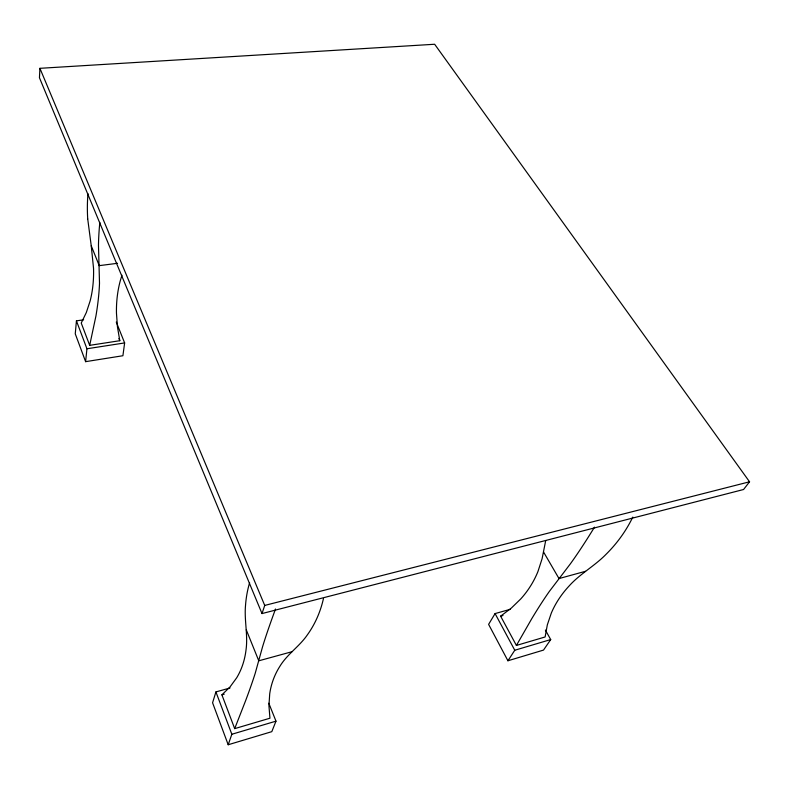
<?xml version="1.0" encoding="UTF-8"?>
<svg xmlns="http://www.w3.org/2000/svg" width="789" height="789" viewBox="0 0 789 789"><rect width="100%" height="100%" fill="white"/><g stroke="black" fill="none" stroke-linecap="round" stroke-linejoin="round"><path stroke-width="1.18" d="M39.914 68.318L39.45 77.756L262.007 613.566L743.573 489.505L749.55 481.793L434.65 44.253L39.914 68.318L264.729 605.429L262.007 613.566M83.634 319.801L76.434 320.847L75.261 333.836L85.616 361.658L122.906 355.731L124.632 342.929L116.269 322.04M85.616 361.658L86.938 348.768L76.434 320.847M632.778 517.12A291.052 196.708 28.2 0 1 606.031 554.332C594.679 565.979 580.053 573.79 569.155 585.931A267.402 148.263 13.7 0 0 551.284 613.152L547.329 624.858L545.12 636.97L516.41 645.441L500.62 616.17L511.331 608.082L520.74 598.95A236.572 147.277 28.5 0 0 537.95 571.522L542.092 558.73L545.692 540.623M121.97 275.223L120.372 280.42A220.506 148.588 30.4 0 0 116.466 313.144L117.443 326.804L119.79 340.71L89.68 345.345L95.913 316.113A253.328 84.965 -62.1 0 0 99.503 283.212L98.477 245.28A239.6 66.749 -68.7 0 1 99.828 222.39M230.023 687.969L215.92 691.923L212.576 702.772L228.199 744.747L271.801 731.659L275.982 721.156L268.812 703.236M228.199 744.747L231.838 734.263L215.92 691.923M323.441 598.644A330.749 176.766 35.4 0 1 307.424 634.78C299.504 646.418 287.176 654.209 279.868 666.33A285.007 139.811 21.4 0 0 269.71 693.866L268.941 705.81L269.946 718.217L234.688 728.632L245.576 700.78A361.204 21.234 -64 0 0 255.251 673.175L262.54 646.862A291.526 16.845 -65.6 0 1 275.519 609.019M516.41 645.441L531.727 618.754A295.145 40.042 -67.8 0 1 549.341 591.434L570.289 563.957A264.443 30.968 -64.8 0 0 594.492 527.16M510.483 609.256L495.078 613.576L488.608 624.365L507.929 660.768L543.513 650.087L550.712 639.573L545.386 630.056M507.929 660.768L514.773 650.244L550.712 639.573M234.688 728.632L221.896 694.833L230.033 686.923L236.651 677.85A265.311 129.998 34.1 0 0 246.01 650.028C248.131 635.096 244.117 620.193 245.537 605.232A355.573 191.086 20.1 0 1 249.6 582.775M231.838 734.263L275.982 721.156M221.896 694.833L224.224 694.172M500.62 616.17L502.987 615.499M291.95 651.724L258.782 660.807L246.267 629.809M585.566 571.285L558.997 578.564L543.532 551.965M264.729 605.429L749.55 481.793M86.938 348.768L124.632 342.929M117.531 263.299L99.246 265.646L91.238 245.813L87.717 218.938M495.078 613.576L514.773 650.244M118.912 338.511L119.79 340.71M89.68 345.345L81.237 323.046L86.307 312.572L90.084 301.122A224.549 130.007 44.1 0 0 93.536 268.28L91.238 245.813M87.707 218.928A269.157 194.942 32.3 0 1 87.964 193.65"/></g></svg>
